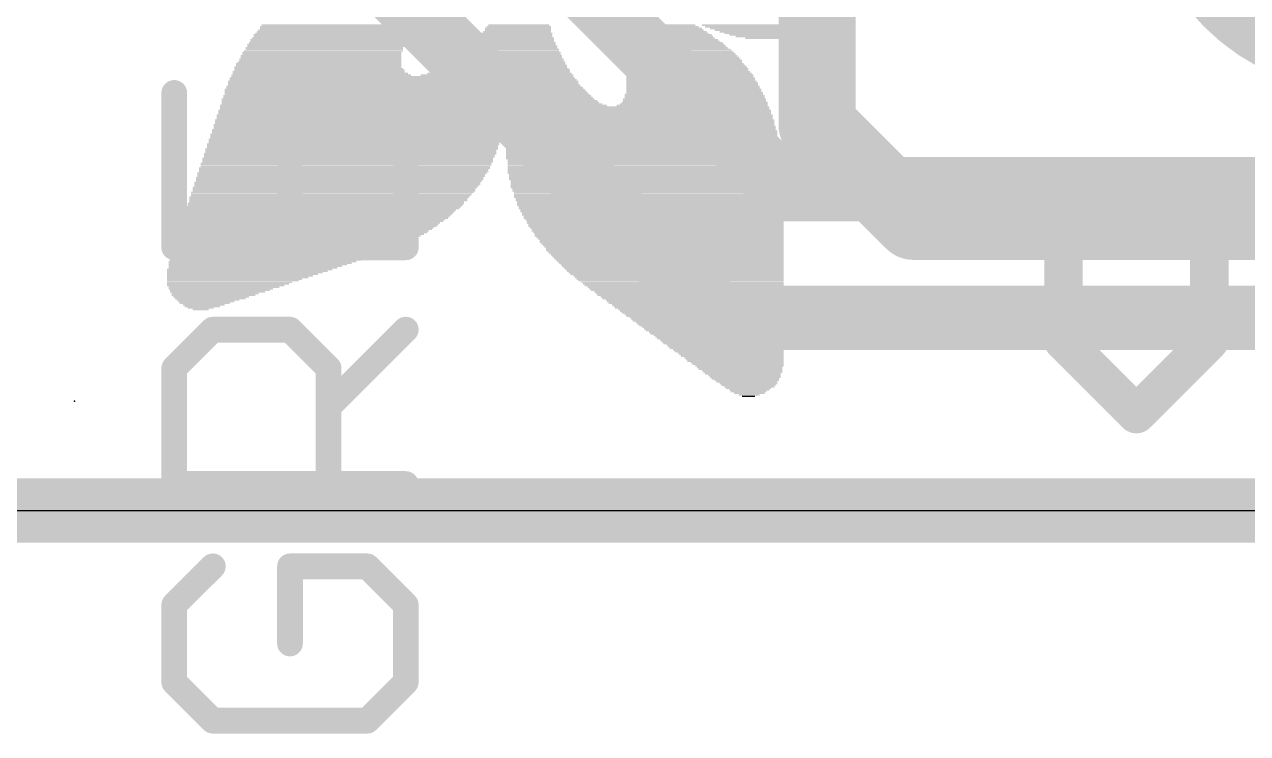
# Model space of a CAD drawing. Extents: x -0.1 to 35.7, y -1.6 to 50.9.
# Drawn here: x 4.868 to 9.702, y -0.882 to 1.921 of the extents above; entities that cross this region are included whole.
import ezdxf

# ---------------------------------------------------------------- set-up
doc = ezdxf.new("R2010")
doc.units = 0
for name, color, linetype in [('1', 12, 'CONTINUOUS'), ('16', 5, 'CONTINUOUS'), ('17', 110, 'CONTINUOUS'), ('20', 53, 'CONTINUOUS'), ('21', 40, 'CONTINUOUS'), ('23', 40, 'CONTINUOUS'), ('27', 4, 'CONTINUOUS')]:
    doc.layers.add(name, color=color, linetype=linetype)

# ---------------------------------------------------------------- blocks, each defined once
blk = doc.blocks.new('ROUNDP')
at = {"const_width": 0.5}
blk.add_lwpolyline([(0, -0.25, 1), (0, 0.25, 1), (0, -0.25)], format="xyb", dxfattribs=at)
blk = doc.blocks.new('RECT')
blk.add_solid([(-0.5, -0.5), (0.5, -0.5), (-0.5, 0.5), (0.5, 0.5)])

msp = doc.modelspace()

# ---------------------------------------------------------------- linework, layer by layer
at = {"layer": '1', "const_width": 0.254}
for points in [[(3.81, 4.572), (7.62, 0.762)], [(5.054, 4.09), (7.874, 1.27)], [(7.874, 1.27), (17.272, 1.27)], [(7.62, 0.762), (18.542, 0.762)], [(35.56, 0), (0, 0)]]:
    msp.add_lwpolyline(points, dxfattribs=at)
at = {"layer": '1', "const_width": 0.127}
for points in [[(7.874, 1.3335, 1), (7.874, 1.2065)], [(7.8291, 1.2251, 1), (7.9189, 1.3149)], [(7.62, 0.8255, 1), (7.62, 0.6985)], [(7.5751, 0.7171, 1), (7.6649, 0.8069)]]:
    msp.add_lwpolyline(points, format="xyb", dxfattribs=at)
at = {"layer": '16'}
for points, const_width in [([(8.001, 8.89), (8.001, 1.524)], 0.3048), ([(8.001, 1.524), (8.382, 1.143)], 0.3048), ([(8.382, 1.143), (10.922, 1.143)], 0.3048), ([(35.56, 0), (0, 0)], 0.254)]:
    msp.add_lwpolyline(points, dxfattribs=dict(at, const_width=const_width))
at = {"layer": '16', "const_width": 0.1524}
for points in [[(8.0549, 1.5779, 1), (7.9471, 1.4701)], [(7.9248, 1.524, 1), (8.0772, 1.524)], [(8.382, 1.2192, 1), (8.382, 1.0668)], [(8.3281, 1.0891, 1), (8.4359, 1.1969)]]:
    msp.add_lwpolyline(points, format="xyb", dxfattribs=at)
at = {"layer": '20'}
msp.add_line((2.54, 0), (33.02, 0), dxfattribs=at)
at = {"layer": '21', "const_width": 0.1524}
for points in [[(8.9748, 1.2455), (8.9748, 0.6693)], [(9.5511, 0.6693), (9.5511, 1.2455)], [(8.9748, 0.6693), (9.263, 0.3812)], [(9.263, 0.3812), (9.5511, 0.6693)]]:
    msp.add_lwpolyline(points, dxfattribs=at)
at = {"layer": '21', "const_width": 0.0762}
for points in [[(9.0129, 1.2455, 1), (8.9367, 1.2455)], [(9.5892, 1.2455, 1), (9.513, 1.2455)], [(9.0018, 0.6963, 1), (8.9479, 0.6424)], [(9.578, 0.6424, 1), (9.5241, 0.6963)], [(8.9367, 0.6693, 1), (9.0129, 0.6693)], [(9.513, 0.6693, 1), (9.5892, 0.6693)], [(9.236, 0.4081, 1), (9.2899, 0.3543)], [(9.236, 0.3543, 1), (9.2899, 0.4081)]]:
    msp.add_lwpolyline(points, format="xyb", dxfattribs=at)
at = {"layer": '23'}
msp.add_point((5.066, 0.432), dxfattribs=at)
at = {"layer": '27', "const_width": 0.1016}
for points in [[(5.46, 1.6504), (5.46, 1.0402)], [(6.3752, 1.0402), (6.3752, 1.6504)], [(5.9176, 1.0402), (5.9176, 1.3453)], [(5.46, 1.0402), (6.3752, 1.0402)], [(5.46, 0.5623), (5.6126, 0.7148)], [(5.6126, 0.7148), (5.9176, 0.7148)], [(5.9176, 0.7148), (6.0701, 0.5623)], [(6.0701, 0.4098), (6.3752, 0.7148)], [(5.46, 0.1047), (5.46, 0.5623)], [(6.0701, 0.5623), (6.0701, 0.1047)], [(6.3752, 0.1047), (5.46, 0.1047)], [(5.6126, -0.2207), (5.46, -0.3732)], [(6.2227, -0.2207), (5.9176, -0.2207)], [(5.9176, -0.2207), (5.9176, -0.5257)], [(6.3752, -0.3732), (6.2227, -0.2207)], [(5.46, -0.3732), (5.46, -0.6783)], [(6.3752, -0.6783), (6.3752, -0.3732)], [(5.46, -0.6783), (5.6126, -0.8308)], [(6.2227, -0.8308), (6.3752, -0.6783)], [(5.6126, -0.8308), (6.2227, -0.8308)]]:
    msp.add_lwpolyline(points, dxfattribs=at)
at = {"layer": '27', "const_width": 0.0508}
for points in [[(5.4854, 1.6504, 1), (5.4346, 1.6504)], [(6.4006, 1.6504, 1), (6.3498, 1.6504)], [(5.943, 1.3453, 1), (5.8922, 1.3453)], [(5.46, 1.0656, 1), (5.46, 1.0148)], [(5.4346, 1.0402, 1), (5.4854, 1.0402)], [(5.8922, 1.0402, 1), (5.943, 1.0402)], [(6.3498, 1.0402, 1), (6.4006, 1.0402)], [(6.3752, 1.0148, 1), (6.3752, 1.0656)], [(5.6126, 0.7402, 1), (5.6126, 0.6894)], [(5.6305, 0.6969, 1), (5.5946, 0.7328)], [(5.9356, 0.7328, 1), (5.8996, 0.6969)], [(5.9176, 0.6894, 1), (5.9176, 0.7402)], [(6.3932, 0.6969, 1), (6.3572, 0.7328)], [(5.4854, 0.5623, 1), (5.4346, 0.5623)], [(5.4421, 0.5803, 1), (5.478, 0.5444)], [(6.0955, 0.5623, 1), (6.0447, 0.5623)], [(6.0522, 0.5444, 1), (6.0881, 0.5803)], [(6.0522, 0.4277, 1), (6.0881, 0.3918)], [(5.46, 0.1301, 1), (5.46, 0.0793)], [(6.3752, 0.0793, 1), (6.3752, 0.1301)], [(5.4346, 0.1047, 1), (5.4854, 0.1047)], [(6.0447, 0.1047, 1), (6.0955, 0.1047)], [(5.6305, -0.2386, 1), (5.5946, -0.2027)], [(5.9176, -0.1953, 1), (5.9176, -0.2461)], [(5.943, -0.2207, 1), (5.8922, -0.2207)], [(6.2406, -0.2027, 1), (6.2047, -0.2386)], [(6.2227, -0.2461, 1), (6.2227, -0.1953)], [(5.4854, -0.3732, 1), (5.4346, -0.3732)], [(5.4421, -0.3552, 1), (5.478, -0.3912)], [(6.4006, -0.3732, 1), (6.3498, -0.3732)], [(6.3572, -0.3912, 1), (6.3932, -0.3552)], [(5.8922, -0.5257, 1), (5.943, -0.5257)], [(5.478, -0.6603, 1), (5.4421, -0.6962)], [(6.3932, -0.6962, 1), (6.3572, -0.6603)], [(5.4346, -0.6783, 1), (5.4854, -0.6783)], [(6.3498, -0.6783, 1), (6.4006, -0.6783)], [(5.6126, -0.8054, 1), (5.6126, -0.8562)], [(5.5946, -0.8488, 1), (5.6305, -0.8128)], [(6.2047, -0.8128, 1), (6.2406, -0.8488)], [(6.2227, -0.8562, 1), (6.2227, -0.8054)]]:
    msp.add_lwpolyline(points, format="xyb", dxfattribs=at)

# ---------------------------------------------------------------- block references
at = {"layer": '17', "xscale": 1.778, "yscale": 1.778, "rotation": 90}
msp.add_blockref('ROUNDP', (10.16, 2.54), dxfattribs=at)
msp.add_blockref('ROUNDP', (10.16, 2.54), dxfattribs=at)
at = {"layer": '21'}
for p, xscale, yscale in [((6.0884, 1.8861), 0.6159, 0.0063), ((6.0915, 1.8925), 0.6096, 0.0064), ((6.0979, 1.8989), 0.6096, 0.0063), ((6.1042, 1.9116), 0.6096, 0.0063), ((6.101, 1.9052), 0.6033, 0.0064), ((6.1106, 1.9179), 0.6096, 0.0064), ((6.8154, 1.8861), 0.2794, 0.0063), ((6.8155, 1.8925), 0.2667, 0.0064), ((6.8186, 1.9052), 0.2604, 0.0064), ((6.8186, 1.8989), 0.2604, 0.0063), ((6.8218, 1.9116), 0.254, 0.0063), ((6.8218, 1.9179), 0.2413, 0.0064), ((7.3552, 1.9116), 0.3556, 0.0063), ((7.3489, 1.9179), 0.3429, 0.0064), ((7.3647, 1.9052), 0.362, 0.0064), ((7.3679, 1.8989), 0.3683, 0.0063), ((7.3774, 1.8925), 0.3746, 0.0064), ((7.3806, 1.8861), 0.381, 0.0063), ((7.8029, 1.9179), 0.5143, 0.0064), ((7.7997, 1.9116), 0.4826, 0.0063), ((7.8029, 1.9052), 0.4509, 0.0064), ((7.8029, 1.8989), 0.4127, 0.0063), ((7.8029, 1.8925), 0.3747, 0.0064), ((7.8029, 1.8861), 0.3365, 0.0063), ((6.0598, 1.8417), 0.6223, 0.0064), ((6.0598, 1.8354), 0.6223, 0.0063), ((6.063, 1.8481), 0.6159, 0.0063), ((6.0693, 1.8608), 0.616, 0.0063), ((6.0693, 1.8544), 0.616, 0.0064), ((6.0757, 1.8671), 0.6159, 0.0064), ((6.082, 1.8798), 0.616, 0.0064), ((6.0788, 1.8735), 0.6096, 0.0063), ((6.7995, 1.8354), 0.3493, 0.0063), ((6.8027, 1.8481), 0.3302, 0.0063), ((6.8027, 1.8417), 0.3302, 0.0064), ((6.8059, 1.8608), 0.3112, 0.0063), ((6.8059, 1.8544), 0.3112, 0.0064), ((6.8091, 1.8671), 0.3048, 0.0064), ((6.8091, 1.8735), 0.2921, 0.0063), ((6.8123, 1.8798), 0.2857, 0.0064), ((7.3901, 1.8798), 0.3874, 0.0064), ((7.3933, 1.8735), 0.3937, 0.0063), ((7.3997, 1.8671), 0.3937, 0.0064), ((7.406, 1.8608), 0.4064, 0.0063), ((7.4123, 1.8544), 0.4064, 0.0064), ((7.4187, 1.8481), 0.4191, 0.0063), ((7.4251, 1.8417), 0.4191, 0.0064), ((7.4282, 1.8354), 0.4254, 0.0063), ((7.7997, 1.8798), 0.2921, 0.0064), ((7.7965, 1.8735), 0.235, 0.0063), ((7.7965, 1.8671), 0.1588, 0.0064), ((6.0407, 1.7973), 0.635, 0.0063), ((6.0407, 1.7909), 0.635, 0.0064), ((6.0439, 1.81), 0.6286, 0.0063), ((6.0439, 1.8036), 0.6286, 0.0064), ((6.0503, 1.8163), 0.6287, 0.0064), ((6.0535, 1.829), 0.6223, 0.0064), ((6.0535, 1.8227), 0.6223, 0.0063), ((6.7837, 1.7909), 0.4191, 0.0064), ((6.7869, 1.7973), 0.4127, 0.0063), ((6.79, 1.8036), 0.3937, 0.0064), ((6.7932, 1.81), 0.3874, 0.0063), ((6.7932, 1.8163), 0.3746, 0.0064), ((6.7964, 1.8227), 0.3683, 0.0063), ((6.7964, 1.829), 0.3556, 0.0064), ((7.4314, 1.829), 0.4318, 0.0064), ((7.4409, 1.8227), 0.4382, 0.0063), ((7.4441, 1.8163), 0.4445, 0.0064), ((7.4473, 1.81), 0.4509, 0.0063), ((7.4536, 1.8036), 0.4508, 0.0064), ((7.4568, 1.7973), 0.4572, 0.0063), ((7.46, 1.7909), 0.4635, 0.0064), ((6.028, 1.7528), 0.6604, 0.0064), ((6.0312, 1.7465), 0.6668, 0.0063), ((6.0343, 1.7401), 0.6731, 0.0064), ((6.0312, 1.7655), 0.654, 0.0064), ((6.0312, 1.7591), 0.654, 0.0063), ((6.0343, 1.7719), 0.6477, 0.0063), ((6.0376, 1.7846), 0.6413, 0.0063), ((6.0376, 1.7782), 0.6413, 0.0064), ((6.7583, 1.7401), 0.5334, 0.0064), ((6.7614, 1.7465), 0.5143, 0.0063), ((6.7647, 1.7528), 0.4953, 0.0064), ((6.771, 1.7591), 0.4826, 0.0063), ((6.771, 1.7655), 0.4699, 0.0064), ((6.7773, 1.7719), 0.4572, 0.0063), ((6.7774, 1.7782), 0.4445, 0.0064), ((6.7837, 1.7846), 0.4318, 0.0063), ((7.4663, 1.7846), 0.4636, 0.0063), ((7.4727, 1.7655), 0.4763, 0.0064), ((7.4695, 1.7782), 0.4699, 0.0064), ((7.4695, 1.7719), 0.4699, 0.0063), ((7.479, 1.7591), 0.4762, 0.0063), ((7.4822, 1.7528), 0.4826, 0.0064), ((7.4854, 1.7465), 0.4889, 0.0063), ((7.4854, 1.7401), 0.4889, 0.0064), ((6.3646, 1.6957), 1.3843, 0.0063), ((6.3646, 1.6893), 1.3843, 0.0064), ((6.3614, 1.7084), 1.3652, 0.0063), ((6.3646, 1.702), 1.3716, 0.0064), ((6.0407, 1.7211), 0.7112, 0.0063), ((6.3614, 1.7147), 1.3526, 0.0064), ((6.0312, 1.7338), 0.6794, 0.0063), ((6.0376, 1.7274), 0.6921, 0.0064), ((6.7361, 1.7211), 0.6033, 0.0063), ((6.7456, 1.7274), 0.5715, 0.0064), ((6.7519, 1.7338), 0.5461, 0.0063), ((7.4886, 1.7338), 0.4953, 0.0063), ((7.5012, 1.7084), 0.508, 0.0063), ((7.5012, 1.702), 0.508, 0.0064), ((7.5044, 1.6957), 0.5144, 0.0063), ((7.4949, 1.7274), 0.4953, 0.0064), ((7.4981, 1.7211), 0.5017, 0.0063), ((7.4981, 1.7147), 0.5017, 0.0064), ((7.5076, 1.6893), 0.5207, 0.0064), ((6.3709, 1.6639), 1.4224, 0.0064), ((6.3741, 1.6576), 1.4288, 0.0063), ((6.3773, 1.6512), 1.4351, 0.0064), ((6.3805, 1.6449), 1.4415, 0.0063), ((6.3678, 1.6766), 1.4033, 0.0064), ((6.371, 1.6703), 1.4097, 0.0063), ((6.3678, 1.683), 1.3907, 0.0063), ((7.514, 1.6449), 0.5461, 0.0063), ((7.5108, 1.6766), 0.5271, 0.0064), ((7.5108, 1.6703), 0.5271, 0.0063), ((7.5139, 1.6639), 0.5334, 0.0064), ((7.5139, 1.6576), 0.5334, 0.0063), ((7.5171, 1.6512), 0.5398, 0.0064), ((7.5076, 1.683), 0.5207, 0.0063), ((6.4059, 1.6004), 1.5303, 0.0064), ((6.7266, 1.594), 2.1717, 0.0063), ((6.3836, 1.6258), 1.4732, 0.0064), ((6.3995, 1.6068), 1.505, 0.0063), ((6.39, 1.6195), 1.4859, 0.0063), ((6.3932, 1.6131), 1.4923, 0.0064), ((6.3805, 1.6385), 1.4541, 0.0064), ((6.3837, 1.6321), 1.4605, 0.0063), ((7.5076, 1.6004), 0.5969, 0.0064), ((7.5139, 1.6068), 0.5842, 0.0063), ((7.5171, 1.6131), 0.5778, 0.0064), ((7.5171, 1.6258), 0.5652, 0.0064), ((7.5171, 1.6195), 0.5652, 0.0063), ((7.5171, 1.6385), 0.5524, 0.0064), ((7.5171, 1.6321), 0.5524, 0.0063), ((6.7266, 1.5623), 2.1971, 0.0064), ((6.7266, 1.556), 2.1971, 0.0063), ((6.7266, 1.5496), 2.1971, 0.0064), ((6.7265, 1.5814), 2.1844, 0.0063), ((6.7265, 1.575), 2.1844, 0.0064), ((6.7265, 1.5687), 2.1844, 0.0063), ((6.7266, 1.5877), 2.1717, 0.0064), ((6.1836, 1.5051), 1.1494, 0.0063), ((6.1836, 1.4988), 1.1494, 0.0064), ((6.1868, 1.5115), 1.143, 0.0064), ((6.19, 1.5242), 1.1493, 0.0064), ((6.19, 1.5179), 1.1493, 0.0063), ((6.1963, 1.5433), 1.1494, 0.0063), ((6.1963, 1.5369), 1.1494, 0.0064), ((6.1931, 1.5306), 1.143, 0.0063), ((7.3075, 1.5179), 1.0605, 0.0063), ((7.3075, 1.5115), 1.0605, 0.0064), ((7.3075, 1.5051), 1.0605, 0.0063), ((7.3107, 1.4988), 1.0668, 0.0064), ((7.3044, 1.5433), 1.0541, 0.0063), ((7.3044, 1.5369), 1.0541, 0.0064), ((7.3044, 1.5306), 1.0541, 0.0063), ((7.3044, 1.5242), 1.0541, 0.0064), ((6.1678, 1.448), 1.1557, 0.0064), ((6.1709, 1.467), 1.1494, 0.0063), ((6.1709, 1.4607), 1.1494, 0.0064), ((6.1709, 1.4544), 1.1494, 0.0063), ((6.1772, 1.4861), 1.1493, 0.0064), ((6.1772, 1.4798), 1.1493, 0.0063), ((6.1772, 1.4734), 1.1493, 0.0064), ((6.1836, 1.4925), 1.1494, 0.0063), ((7.3075, 1.4798), 1.0731, 0.0063), ((7.3075, 1.4734), 1.0731, 0.0064), ((7.3108, 1.467), 1.0795, 0.0063), ((7.3108, 1.4607), 1.0795, 0.0064), ((7.3108, 1.4544), 1.0795, 0.0063), ((7.3108, 1.448), 1.0795, 0.0064), ((7.3107, 1.4925), 1.0668, 0.0063), ((7.3107, 1.4861), 1.0668, 0.0064), ((6.1551, 1.4099), 1.1557, 0.0064), ((6.1519, 1.4036), 1.1493, 0.0063), ((6.1582, 1.4226), 1.1494, 0.0064), ((6.1582, 1.4163), 1.1494, 0.0063), ((6.1614, 1.429), 1.1557, 0.0063), ((6.1646, 1.4417), 1.1493, 0.0063), ((6.1646, 1.4353), 1.1493, 0.0064), ((7.3139, 1.4353), 1.0858, 0.0064), ((7.3139, 1.429), 1.0858, 0.0063), ((7.3139, 1.4226), 1.0858, 0.0064), ((7.3139, 1.4163), 1.0858, 0.0063), ((7.3139, 1.4099), 1.0858, 0.0064), ((7.3139, 1.4036), 1.0858, 0.0063), ((7.3108, 1.4417), 1.0795, 0.0063), ((6.1328, 1.3528), 1.1494, 0.0063), ((6.1391, 1.3718), 1.1493, 0.0064), ((6.1391, 1.3655), 1.1493, 0.0063), ((6.136, 1.3591), 1.143, 0.0064), ((6.1455, 1.3909), 1.1494, 0.0063), ((6.1455, 1.3845), 1.1494, 0.0064), ((6.1455, 1.3781), 1.1494, 0.0063), ((6.1519, 1.3972), 1.1493, 0.0064), ((7.3139, 1.3972), 1.0858, 0.0064), ((7.3139, 1.3909), 1.0858, 0.0063), ((7.3203, 1.3845), 1.0859, 0.0064), ((7.3203, 1.3781), 1.0859, 0.0063), ((7.3203, 1.3718), 1.0859, 0.0064), ((7.3203, 1.3655), 1.0859, 0.0063), ((7.3203, 1.3591), 1.0859, 0.0064), ((7.3203, 1.3528), 1.0859, 0.0063), ((6.1138, 1.3147), 1.1367, 0.0063), ((6.1138, 1.3083), 1.1367, 0.0064), ((6.1233, 1.3337), 1.143, 0.0064), ((6.1201, 1.3274), 1.1366, 0.0063), ((6.1201, 1.321), 1.1366, 0.0064), ((6.1296, 1.3464), 1.143, 0.0064), ((6.1296, 1.34), 1.143, 0.0063), ((7.3203, 1.3464), 1.0859, 0.0064), ((7.3203, 1.34), 1.0859, 0.0063), ((7.3203, 1.3337), 1.0859, 0.0064), ((7.3266, 1.3147), 1.0858, 0.0063), ((7.3266, 1.3083), 1.0858, 0.0064), ((7.3235, 1.3274), 1.0795, 0.0063), ((7.3235, 1.321), 1.0795, 0.0064), ((6.0852, 1.2575), 1.1176, 0.0064), ((6.0947, 1.2766), 1.124, 0.0063), ((6.0915, 1.2702), 1.1176, 0.0064), ((6.0915, 1.2639), 1.1176, 0.0063), ((6.101, 1.2829), 1.1239, 0.0064), ((6.1043, 1.2956), 1.1303, 0.0064), ((6.1043, 1.2893), 1.1303, 0.0063), ((6.1105, 1.302), 1.1303, 0.0063), ((7.3298, 1.302), 1.0795, 0.0063), ((7.3298, 1.2956), 1.0795, 0.0064), ((7.3298, 1.2893), 1.0795, 0.0063), ((7.3298, 1.2829), 1.0795, 0.0064), ((7.3298, 1.2766), 1.0795, 0.0063), ((7.333, 1.2702), 1.0731, 0.0064), ((7.333, 1.2639), 1.0731, 0.0063), ((7.3361, 1.2575), 1.0668, 0.0064), ((6.0598, 1.213), 1.0922, 0.0063), ((6.0566, 1.2067), 1.0858, 0.0064), ((6.0724, 1.2385), 1.1049, 0.0063), ((6.0693, 1.2321), 1.0986, 0.0064), ((6.0693, 1.2258), 1.0986, 0.0063), ((6.063, 1.2194), 1.0859, 0.0064), ((6.082, 1.2511), 1.1112, 0.0063), ((6.0789, 1.2448), 1.1049, 0.0064), ((7.3361, 1.2511), 1.0668, 0.0063), ((7.3361, 1.2448), 1.0668, 0.0064), ((7.3361, 1.2385), 1.0668, 0.0063), ((7.3393, 1.2321), 1.0604, 0.0064), ((7.3393, 1.2258), 1.0604, 0.0063), ((7.3425, 1.2194), 1.0541, 0.0064), ((7.3425, 1.213), 1.0541, 0.0063), ((7.3425, 1.2067), 1.0541, 0.0064), ((6.0217, 1.1623), 1.0541, 0.0063), ((6.0312, 1.175), 1.0604, 0.0063), ((6.0281, 1.1686), 1.0541, 0.0064), ((6.0503, 1.2004), 1.0859, 0.0063), ((6.0407, 1.1877), 1.0668, 0.0063), ((6.0471, 1.194), 1.0795, 0.0064), ((6.0376, 1.1813), 1.0605, 0.0064), ((7.3457, 1.2004), 1.0477, 0.0063), ((7.3457, 1.194), 1.0477, 0.0064), ((7.3488, 1.1877), 1.0414, 0.0063), ((7.3488, 1.1813), 1.0414, 0.0064), ((7.352, 1.175), 1.035, 0.0063), ((7.352, 1.1686), 1.035, 0.0064), ((7.3552, 1.1623), 1.0287, 0.0063), ((5.9899, 1.1241), 1.016, 0.0063), ((5.9804, 1.1115), 0.997, 0.0063), ((5.9836, 1.1178), 1.0033, 0.0064), ((5.9963, 1.1305), 1.016, 0.0064), ((5.9995, 1.1369), 1.0223, 0.0063), ((6.0185, 1.1559), 1.0478, 0.0064), ((6.0122, 1.1496), 1.0351, 0.0063), ((6.009, 1.1432), 1.0287, 0.0064), ((7.3552, 1.1559), 1.0287, 0.0064), ((7.3584, 1.1496), 1.0223, 0.0063), ((7.3615, 1.1432), 1.016, 0.0064), ((7.3615, 1.1369), 1.016, 0.0063), ((7.3647, 1.1305), 1.0096, 0.0064), ((7.3647, 1.1241), 1.0096, 0.0063), ((7.3679, 1.1178), 1.0033, 0.0064), ((7.3711, 1.1115), 0.9969, 0.0063), ((5.9233, 1.0607), 0.9207, 0.0063), ((5.9455, 1.0797), 0.9525, 0.0064), ((5.9391, 1.0734), 0.9398, 0.0063), ((5.9328, 1.067), 0.9271, 0.0064), ((5.9677, 1.0988), 0.9842, 0.0063), ((5.9614, 1.0924), 0.9715, 0.0064), ((5.955, 1.086), 0.9588, 0.0063), ((5.9741, 1.1051), 0.9843, 0.0064), ((7.3711, 1.1051), 0.9969, 0.0064), ((7.3742, 1.0988), 0.9906, 0.0063), ((7.3774, 1.0924), 0.9842, 0.0064), ((7.3774, 1.086), 0.9842, 0.0063), ((7.3806, 1.0797), 0.9779, 0.0064), ((7.3838, 1.0734), 0.9715, 0.0063), ((7.3869, 1.067), 0.9652, 0.0064), ((7.3869, 1.0607), 0.9652, 0.0063), ((5.8725, 1.0226), 0.8445, 0.0063), ((5.863, 1.0162), 0.8255, 0.0064), ((5.901, 1.0416), 0.889, 0.0064), ((5.8915, 1.0353), 0.87, 0.0063), ((5.8852, 1.0289), 0.8573, 0.0064), ((5.9169, 1.0543), 0.908, 0.0064), ((5.9106, 1.048), 0.8953, 0.0063), ((7.3901, 1.0543), 0.9588, 0.0064), ((7.3933, 1.048), 0.9525, 0.0063), ((7.3965, 1.0416), 0.9461, 0.0064), ((7.3996, 1.0353), 0.9398, 0.0063), ((7.3996, 1.0289), 0.9398, 0.0064), ((7.4028, 1.0226), 0.9334, 0.0063), ((7.406, 1.0162), 0.9271, 0.0064), ((5.809, 0.9845), 0.7429, 0.0063), ((5.7995, 0.9781), 0.7239, 0.0064), ((5.7899, 0.9718), 0.7048, 0.0063), ((5.7804, 0.9654), 0.6858, 0.0064), ((5.8216, 0.9908), 0.7557, 0.0064), ((5.8407, 1.0035), 0.7938, 0.0064), ((5.8312, 0.9972), 0.7747, 0.0063), ((5.8534, 1.0099), 0.8064, 0.0063), ((7.4092, 1.0099), 0.9207, 0.0063), ((7.4123, 1.0035), 0.9144, 0.0064), ((7.4155, 0.9972), 0.908, 0.0063), ((7.4187, 0.9908), 0.9017, 0.0064), ((7.4219, 0.9845), 0.8953, 0.0063), ((7.425, 0.9781), 0.889, 0.0064), ((7.4282, 0.9718), 0.8826, 0.0063), ((7.4314, 0.9654), 0.8763, 0.0064), ((5.7486, 0.9464), 0.635, 0.0063), ((5.7391, 0.94), 0.616, 0.0064), ((5.7296, 0.9337), 0.5969, 0.0063), ((5.7105, 0.921), 0.5588, 0.0063), ((5.7582, 0.9527), 0.6541, 0.0064), ((5.7201, 0.9273), 0.5779, 0.0064), ((5.7709, 0.9591), 0.6667, 0.0063), ((7.4346, 0.9591), 0.8699, 0.0063), ((7.4377, 0.9527), 0.8636, 0.0064), ((7.4409, 0.9464), 0.8572, 0.0063), ((7.4441, 0.94), 0.8509, 0.0064), ((7.4473, 0.9337), 0.8445, 0.0063), ((7.4536, 0.9273), 0.8318, 0.0064), ((7.4568, 0.921), 0.8255, 0.0063), ((5.6787, 0.9019), 0.4953, 0.0064), ((5.6978, 0.9146), 0.5334, 0.0064), ((5.6915, 0.9083), 0.5207, 0.0063), ((5.6724, 0.8956), 0.4826, 0.0063), ((5.6629, 0.8892), 0.4636, 0.0064), ((5.6566, 0.8829), 0.4381, 0.0063), ((5.6439, 0.8765), 0.4127, 0.0064), ((5.6406, 0.8702), 0.3937, 0.0063), ((7.46, 0.9146), 0.8191, 0.0064), ((7.4631, 0.9083), 0.8128, 0.0063), ((7.4695, 0.9019), 0.8001, 0.0064), ((7.4727, 0.8956), 0.7937, 0.0063), ((7.4758, 0.8892), 0.7874, 0.0064), ((7.4822, 0.8829), 0.7747, 0.0063), ((7.4854, 0.8765), 0.7683, 0.0064), ((7.4885, 0.8702), 0.762, 0.0063), ((5.6311, 0.8638), 0.3747, 0.0064), ((5.6217, 0.8575), 0.3429, 0.0063), ((5.6153, 0.8511), 0.3302, 0.0064), ((5.6058, 0.8448), 0.2985, 0.0063), ((5.6026, 0.8384), 0.2794, 0.0064), ((5.593, 0.8321), 0.2477, 0.0063), ((5.5867, 0.8257), 0.2222, 0.0064), ((5.5804, 0.8194), 0.1969, 0.0063), ((7.4949, 0.8638), 0.7493, 0.0064), ((7.4981, 0.8575), 0.7429, 0.0063), ((7.5012, 0.8511), 0.7366, 0.0064), ((7.5076, 0.8448), 0.7239, 0.0063), ((7.5108, 0.8384), 0.7175, 0.0064), ((7.5171, 0.8321), 0.7048, 0.0063), ((7.5203, 0.8257), 0.6985, 0.0064), ((7.5235, 0.8194), 0.6921, 0.0063), ((5.5772, 0.813), 0.1651, 0.0064), ((5.5709, 0.8067), 0.1397, 0.0063), ((5.5645, 0.8003), 0.1016, 0.0064), ((5.5644, 0.794), 0.0635, 0.0063), ((7.5298, 0.813), 0.6794, 0.0064), ((7.533, 0.8067), 0.6731, 0.0063), ((7.5362, 0.8003), 0.6667, 0.0064), ((7.5425, 0.794), 0.654, 0.0063), ((7.5457, 0.7876), 0.6477, 0.0064), ((7.5489, 0.7813), 0.6413, 0.0063), ((7.5552, 0.7749), 0.6286, 0.0064), ((7.5584, 0.7686), 0.6223, 0.0063), ((7.5647, 0.7622), 0.6096, 0.0064), ((7.5679, 0.7559), 0.6032, 0.0063), ((7.5711, 0.7495), 0.5969, 0.0064), ((7.5774, 0.7432), 0.5842, 0.0063), ((7.5806, 0.7368), 0.5778, 0.0064), ((7.5838, 0.7305), 0.5715, 0.0063), ((7.5901, 0.7241), 0.5588, 0.0064), ((7.5933, 0.7177), 0.5524, 0.0063), ((7.5964, 0.7114), 0.5461, 0.0064), ((7.6028, 0.7051), 0.5334, 0.0063), ((7.606, 0.6987), 0.527, 0.0064), ((7.6124, 0.6924), 0.5143, 0.0063), ((7.6155, 0.686), 0.508, 0.0064), ((7.6187, 0.6797), 0.5016, 0.0063), ((7.6251, 0.6733), 0.4889, 0.0064), ((7.6282, 0.667), 0.4826, 0.0063), ((7.6314, 0.6606), 0.4762, 0.0064), ((7.6378, 0.6542), 0.4635, 0.0063), ((7.6409, 0.6479), 0.4572, 0.0064), ((7.6441, 0.6416), 0.4508, 0.0063), ((7.6505, 0.6352), 0.4381, 0.0064), ((7.6536, 0.6289), 0.4318, 0.0063), ((7.66, 0.6225), 0.4191, 0.0064), ((7.6632, 0.6161), 0.4127, 0.0063), ((7.6663, 0.6098), 0.4064, 0.0064), ((7.6726, 0.6035), 0.3937, 0.0063), ((7.6759, 0.5971), 0.3873, 0.0064), ((7.679, 0.5907), 0.381, 0.0063), ((7.6854, 0.5844), 0.3683, 0.0064), ((7.6886, 0.5781), 0.3619, 0.0063), ((7.6949, 0.5717), 0.3492, 0.0064), ((7.6949, 0.5654), 0.3366, 0.0063), ((7.6981, 0.559), 0.3302, 0.0064), ((7.7045, 0.5526), 0.3175, 0.0063), ((7.7076, 0.5463), 0.3112, 0.0064), ((7.7076, 0.54), 0.2984, 0.0063), ((7.714, 0.5336), 0.2857, 0.0064), ((7.7171, 0.5272), 0.2794, 0.0063), ((7.7172, 0.5209), 0.2667, 0.0064), ((7.7235, 0.5146), 0.254, 0.0063), ((7.7235, 0.5082), 0.2413, 0.0064), ((7.7298, 0.5019), 0.2286, 0.0063), ((7.7299, 0.4955), 0.2159, 0.0064), ((7.733, 0.4892), 0.1968, 0.0063), ((7.7298, 0.4828), 0.1778, 0.0064), ((7.733, 0.4765), 0.1588, 0.0063), ((7.7299, 0.4701), 0.1397, 0.0064), ((7.733, 0.4637), 0.1206, 0.0063), ((7.733, 0.4574), 0.0826, 0.0064), ((7.7298, 0.4511), 0.0508, 0.0063)]:
    msp.add_blockref('RECT', p, dxfattribs=dict(at, xscale=xscale, yscale=yscale))

doc.saveas('drawing.dxf')
